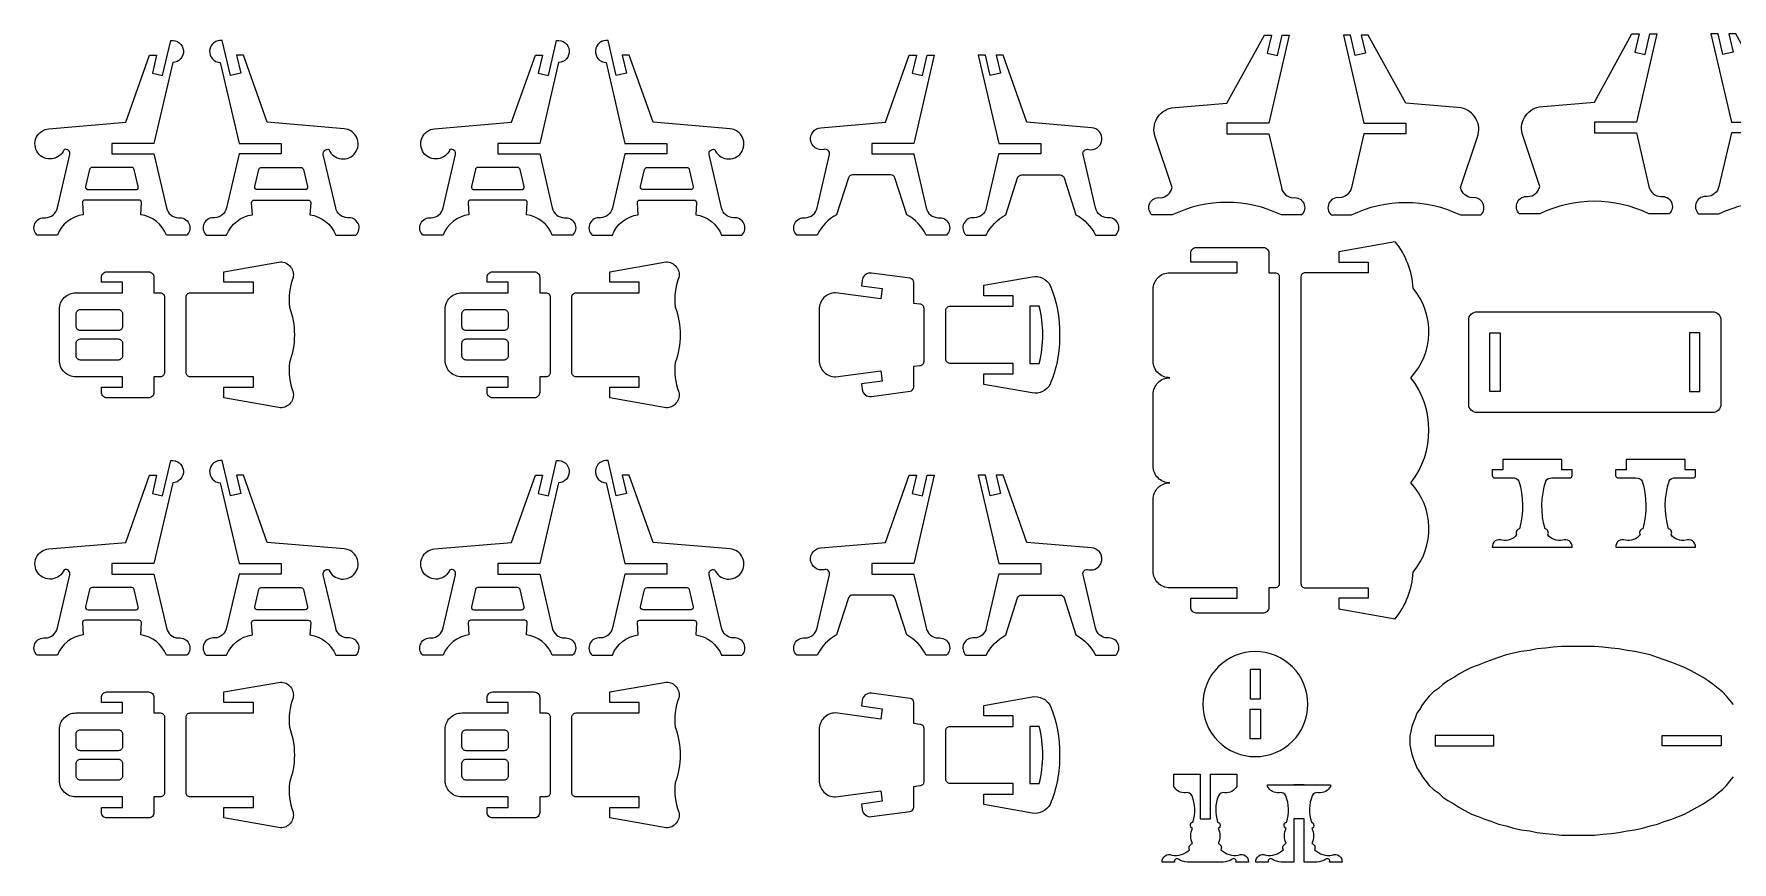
# Model space of a CAD drawing. Extents: x 4832.9 to 4875.3, y 1537.2 to 1563.8.
# Drawn here: x 4832.93 to 4853.13, y 1553.88 to 1563.74 of the extents above; entities that cross this region are included whole.
import ezdxf

# ---------------------------------------------------------------- set-up
doc = ezdxf.new("R2010")
doc.units = 0
doc.header["$MEASUREMENT"] = 0
doc.layers.add('LAYER1', color=18, linetype='CONTINUOUS')

msp = doc.modelspace()

# ---------------------------------------------------------------- linework, layer by layer
at = {"layer": 'LAYER1'}
for points in [[(4833.861, 1562.37), (4833.861, 1562.308), (4834.361, 1562.308), (4834.51, 1561.666, 0.343544), (4834.652, 1561.547, -0.729626), (4834.751, 1561.341), (4834.51, 1561.341, 0.693778), (4834.51, 1561.341, 0.271498), (4834.203, 1561.584), (4834.213, 1561.73, 0.394231), (4834.183, 1561.758), (4833.539, 1561.758, 0.394231), (4833.509, 1561.73), (4833.518, 1561.584, 0.271498), (4833.212, 1561.341), (4832.971, 1561.341, -0.729626), (4833.07, 1561.547, 0.343544), (4833.212, 1561.666), (4833.359, 1562.299, 0.616854), (4833.292, 1562.359, -0.585378), (4832.98, 1562.321, -0.585378), (4833.111, 1562.607), (4834.026, 1562.684), (4834.308, 1563.483), (4834.392, 1563.483), (4834.342, 1563.267), (4834.464, 1563.239), (4834.561, 1563.658, -0.427759), (4834.711, 1563.538, -0.427759), (4834.584, 1563.394), (4834.361, 1562.433), (4833.861, 1562.433)], [(4835.873, 1562.37), (4835.873, 1562.308), (4835.373, 1562.308), (4835.224, 1561.666, -0.343544), (4835.082, 1561.547, 0.729626), (4834.983, 1561.341), (4835.224, 1561.341, -0.693778), (4835.224, 1561.341, -0.271498), (4835.531, 1561.584), (4835.522, 1561.73, -0.394231), (4835.552, 1561.758), (4836.195, 1561.758, -0.394231), (4836.225, 1561.73), (4836.216, 1561.584, -0.271498), (4836.522, 1561.341), (4836.763, 1561.341, 0.729626), (4836.664, 1561.547, -0.343544), (4836.522, 1561.666), (4836.375, 1562.299, -0.616854), (4836.442, 1562.359, 0.585378), (4836.754, 1562.321, 0.585378), (4836.624, 1562.607), (4835.708, 1562.684), (4835.426, 1563.483), (4835.342, 1563.483), (4835.392, 1563.267), (4835.27, 1563.239), (4835.173, 1563.658, 0.427759), (4835.023, 1563.538, 0.427759), (4835.15, 1563.394), (4835.373, 1562.433), (4835.873, 1562.433)], [(4838.449, 1562.37), (4838.449, 1562.308), (4838.949, 1562.308), (4839.098, 1561.666, 0.343544), (4839.24, 1561.547, -0.729626), (4839.339, 1561.341), (4839.098, 1561.341, 0.693778), (4839.098, 1561.341, 0.271498), (4838.792, 1561.584), (4838.801, 1561.73, 0.394231), (4838.771, 1561.758), (4838.127, 1561.758, 0.394231), (4838.097, 1561.73), (4838.107, 1561.584, 0.271498), (4837.8, 1561.341), (4837.559, 1561.341, -0.729626), (4837.658, 1561.547, 0.343544), (4837.8, 1561.666), (4837.947, 1562.299, 0.616854), (4837.881, 1562.359, -0.585378), (4837.568, 1562.321, -0.585378), (4837.699, 1562.607), (4838.614, 1562.684), (4838.897, 1563.483), (4838.981, 1563.483), (4838.931, 1563.267), (4839.052, 1563.239), (4839.15, 1563.658, -0.427759), (4839.299, 1563.538, -0.427759), (4839.172, 1563.394), (4838.949, 1562.433), (4838.449, 1562.433)], [(4840.462, 1562.37), (4840.462, 1562.308), (4839.962, 1562.308), (4839.813, 1561.666, -0.343544), (4839.671, 1561.547, 0.729626), (4839.572, 1561.341), (4839.813, 1561.341, -0.693778), (4839.813, 1561.341, -0.271498), (4840.119, 1561.584), (4840.11, 1561.73, -0.394231), (4840.14, 1561.758), (4840.784, 1561.758, -0.394231), (4840.813, 1561.73), (4840.804, 1561.584, -0.271498), (4841.111, 1561.341), (4841.352, 1561.341, 0.729626), (4841.253, 1561.547, -0.343544), (4841.111, 1561.666), (4840.964, 1562.299, -0.616854), (4841.03, 1562.359, 0.585378), (4841.343, 1562.321, 0.585378), (4841.212, 1562.607), (4840.296, 1562.684), (4840.014, 1563.483), (4839.93, 1563.483), (4839.98, 1563.267), (4839.858, 1563.239), (4839.761, 1563.658, 0.427759), (4839.612, 1563.538, 0.427759), (4839.739, 1563.394), (4839.962, 1562.433), (4840.462, 1562.433)], [(4847.12, 1562.61), (4847.12, 1562.547), (4847.62, 1562.547), (4847.769, 1561.906, 0.343544), (4847.911, 1561.786, -0.729626), (4848.01, 1561.581), (4847.769, 1561.581, 0.230289), (4846.471, 1561.581), (4846.23, 1561.581, -0.729626), (4846.329, 1561.786, 0.343544), (4846.471, 1561.906), (4846.269, 1562.512, -0.456332), (4846.464, 1562.855), (4847.12, 1562.91), (4847.568, 1563.722), (4847.652, 1563.722), (4847.602, 1563.507), (4847.724, 1563.479), (4847.78, 1563.722), (4847.864, 1563.722), (4847.62, 1562.672), (4847.12, 1562.672)], [(4849.251, 1562.61), (4849.251, 1562.547), (4848.751, 1562.547), (4848.602, 1561.906, -0.343544), (4848.46, 1561.786, 0.729626), (4848.361, 1561.581), (4848.602, 1561.581, -0.230289), (4849.9, 1561.581), (4850.141, 1561.581, 0.729626), (4850.042, 1561.786, -0.343544), (4849.9, 1561.906), (4850.102, 1562.512, 0.456332), (4849.907, 1562.855), (4849.251, 1562.91), (4848.803, 1563.722), (4848.719, 1563.722), (4848.769, 1563.507), (4848.647, 1563.479), (4848.591, 1563.722), (4848.507, 1563.722), (4848.751, 1562.672), (4849.251, 1562.672)], [(4851.492, 1562.623), (4851.492, 1562.56), (4851.992, 1562.56), (4852.141, 1561.919, 0.343544), (4852.283, 1561.8, -0.729626), (4852.382, 1561.594), (4852.141, 1561.594, 0.230289), (4850.843, 1561.594), (4850.602, 1561.594, -0.729626), (4850.701, 1561.8, 0.343544), (4850.843, 1561.919), (4850.641, 1562.525, -0.456332), (4850.836, 1562.868), (4851.492, 1562.923), (4851.939, 1563.735), (4852.023, 1563.735), (4851.973, 1563.52), (4852.095, 1563.492), (4852.152, 1563.735), (4852.236, 1563.735), (4851.992, 1562.685), (4851.492, 1562.685)], [(4853.622, 1562.623), (4853.622, 1562.56), (4853.122, 1562.56), (4852.973, 1561.919, -0.343544), (4852.831, 1561.8, 0.729626), (4852.732, 1561.594), (4852.973, 1561.594, -0.230289), (4854.271, 1561.594), (4854.512, 1561.594, 0.729626), (4854.413, 1561.8, -0.343544), (4854.271, 1561.919), (4854.474, 1562.525, 0.456332), (4854.278, 1562.868), (4853.622, 1562.923), (4853.175, 1563.735), (4853.091, 1563.735), (4853.141, 1563.52), (4853.019, 1563.492), (4852.963, 1563.735), (4852.879, 1563.735), (4853.122, 1562.685), (4853.622, 1562.685)], [(4842.897, 1562.308), (4843.397, 1562.308, 0.04526), (4843.399, 1562.299), (4843.545, 1561.666, 0.343544), (4843.688, 1561.547, -0.729626), (4843.787, 1561.341), (4843.545, 1561.341, 0.157681), (4843.314, 1561.584), (4843.173, 1562.023, 0.325785), (4843.125, 1562.058), (4842.668, 1562.058, 0.325785), (4842.62, 1562.023), (4842.479, 1561.584, 0.157681), (4842.248, 1561.341), (4842.007, 1561.341, -0.729626), (4842.106, 1561.547, 0.343544), (4842.248, 1561.666), (4842.395, 1562.299, 0.616854), (4842.328, 1562.359, -0.432644), (4842.171, 1562.47, -0.432644), (4842.292, 1562.619), (4843.062, 1562.684), (4843.344, 1563.483), (4843.428, 1563.483), (4843.378, 1563.267), (4843.5, 1563.239), (4843.556, 1563.483), (4843.64, 1563.483), (4843.397, 1562.433), (4842.897, 1562.433)], [(4844.909, 1562.308), (4844.409, 1562.308, -0.04526), (4844.407, 1562.299), (4844.26, 1561.666, -0.343544), (4844.118, 1561.547, 0.729626), (4844.019, 1561.341), (4844.26, 1561.341, -0.157681), (4844.492, 1561.584), (4844.633, 1562.023, -0.325785), (4844.68, 1562.058), (4845.138, 1562.058, -0.325785), (4845.185, 1562.023), (4845.326, 1561.584, -0.157681), (4845.558, 1561.341), (4845.799, 1561.341, 0.729626), (4845.7, 1561.547, -0.343544), (4845.558, 1561.666), (4845.411, 1562.299, -0.616854), (4845.478, 1562.359, 0.432644), (4845.634, 1562.47, 0.432644), (4845.513, 1562.619), (4844.744, 1562.684), (4844.462, 1563.483), (4844.378, 1563.483), (4844.428, 1563.267), (4844.306, 1563.239), (4844.249, 1563.483), (4844.165, 1563.483), (4844.409, 1562.433), (4844.909, 1562.433)], [(4833.861, 1562.146), (4833.624, 1562.146, 0.348878), (4833.595, 1562.122), (4833.548, 1561.919, 0.482714), (4833.577, 1561.883), (4834.145, 1561.883, 0.216532), (4834.167, 1561.893, 0.240993), (4834.174, 1561.919), (4834.127, 1562.122, 0.348878), (4834.098, 1562.146)], [(4835.873, 1562.146), (4836.11, 1562.146, -0.348878), (4836.139, 1562.122), (4836.187, 1561.919, -0.482714), (4836.157, 1561.883), (4835.589, 1561.883, -0.216532), (4835.567, 1561.893, -0.240993), (4835.56, 1561.919), (4835.607, 1562.122, -0.348878), (4835.636, 1562.146)], [(4838.449, 1562.146), (4838.212, 1562.146, 0.348878), (4838.183, 1562.122), (4838.136, 1561.919, 0.482714), (4838.165, 1561.883), (4838.733, 1561.883, 0.216532), (4838.756, 1561.893, 0.240993), (4838.762, 1561.919), (4838.715, 1562.122, 0.348878), (4838.686, 1562.146)], [(4840.462, 1562.146), (4840.699, 1562.146, -0.348878), (4840.728, 1562.122), (4840.775, 1561.919, -0.482714), (4840.746, 1561.883), (4840.178, 1561.883, -0.216532), (4840.155, 1561.893, -0.240993), (4840.148, 1561.919), (4840.196, 1562.122, -0.348878), (4840.225, 1562.146)], [(4846.442, 1558.394, -0.414214), (4846.245, 1558.591), (4846.245, 1559.448, -0.414214), (4846.442, 1559.644, -0.414214), (4846.245, 1559.841), (4846.245, 1560.698, -0.414214), (4846.442, 1560.894), (4847.245, 1560.894), (4847.245, 1561.019), (4846.692, 1561.019), (4846.692, 1561.129, -0.414214), (4846.757, 1561.194), (4847.555, 1561.194, -0.414214), (4847.62, 1561.129), (4847.62, 1560.894), (4847.695, 1560.894, -0.414214), (4847.745, 1560.844), (4847.745, 1557.194, -0.414214), (4847.695, 1557.144), (4847.62, 1557.144), (4847.62, 1556.91, -0.414214), (4847.555, 1556.844), (4846.757, 1556.844, -0.414214), (4846.692, 1556.91), (4846.692, 1557.019), (4847.245, 1557.019), (4847.245, 1557.144), (4846.442, 1557.144, -0.414214), (4846.245, 1557.341), (4846.245, 1558.198, -0.414214)], [(4849.336, 1560.709, 0.157436), (4849.124, 1561.262), (4848.452, 1561.144), (4848.452, 1561.019), (4848.802, 1561.019), (4848.802, 1560.894), (4848.052, 1560.894, 0.414214), (4848.002, 1560.844), (4848.002, 1560.394), (4848.002, 1557.194, 0.414214), (4848.052, 1557.144), (4848.802, 1557.144), (4848.802, 1557.019), (4848.452, 1557.019), (4848.452, 1556.894), (4849.124, 1556.776, 0.157436), (4849.336, 1557.329, 0.379394), (4849.308, 1558.394, 0.346118), (4849.308, 1559.644, 0.379394)], [(4834.743, 1560.155), (4834.743, 1560.605, -0.414214), (4834.793, 1560.655), (4835.543, 1560.655), (4835.543, 1560.78), (4835.193, 1560.78), (4835.193, 1560.905), (4835.865, 1561.023, -0.480696), (4836.015, 1560.835, 0.114725), (4835.972, 1560.484, -0.088383), (4836.031, 1560.155, -0.088383), (4835.972, 1559.825, 0.114725), (4836.015, 1559.474, -0.480696), (4835.865, 1559.286), (4835.193, 1559.405), (4835.193, 1559.53), (4835.543, 1559.53), (4835.543, 1559.655), (4834.793, 1559.655, -0.414214), (4834.743, 1559.705)], [(4839.331, 1560.155), (4839.331, 1560.605, -0.414214), (4839.381, 1560.655), (4840.131, 1560.655), (4840.131, 1560.78), (4839.781, 1560.78), (4839.781, 1560.905), (4840.453, 1561.023, -0.480696), (4840.603, 1560.835, 0.114725), (4840.56, 1560.484, -0.088383), (4840.619, 1560.155, -0.088383), (4840.56, 1559.825, 0.114725), (4840.603, 1559.474, -0.480696), (4840.453, 1559.286), (4839.781, 1559.405), (4839.781, 1559.53), (4840.131, 1559.53), (4840.131, 1559.655), (4839.381, 1559.655, -0.414214), (4839.331, 1559.705)], [(4833.432, 1560.655), (4833.986, 1560.655), (4833.986, 1560.78), (4833.736, 1560.78), (4833.736, 1560.839, -0.414214), (4833.801, 1560.905), (4834.295, 1560.905, -0.414214), (4834.361, 1560.839), (4834.361, 1560.655), (4834.436, 1560.655, -0.414214), (4834.486, 1560.605), (4834.486, 1559.705, -0.414214), (4834.436, 1559.655), (4834.361, 1559.655), (4834.361, 1559.47, -0.414214), (4834.295, 1559.405), (4833.801, 1559.405, -0.414214), (4833.736, 1559.47), (4833.736, 1559.53), (4833.986, 1559.53), (4833.986, 1559.655), (4833.432, 1559.655, -0.414214), (4833.236, 1559.851), (4833.236, 1560.458, -0.414214)], [(4838.021, 1560.655), (4838.574, 1560.655), (4838.574, 1560.78), (4838.324, 1560.78), (4838.324, 1560.839, -0.414214), (4838.39, 1560.905), (4838.884, 1560.905, -0.414214), (4838.949, 1560.839), (4838.949, 1560.655), (4839.024, 1560.655, -0.414214), (4839.074, 1560.605), (4839.074, 1559.705, -0.414214), (4839.024, 1559.655), (4838.949, 1559.655), (4838.949, 1559.47, -0.414214), (4838.884, 1559.405), (4838.39, 1559.405, -0.414214), (4838.324, 1559.47), (4838.324, 1559.53), (4838.574, 1559.53), (4838.574, 1559.655), (4838.021, 1559.655, -0.414214), (4837.824, 1559.851), (4837.824, 1560.458, -0.414214)], [(4843.522, 1560.155), (4843.52, 1560.469, 0.414214), (4843.47, 1560.519), (4843.397, 1560.529), (4843.397, 1560.777, 0.375308), (4843.353, 1560.827), (4842.895, 1560.889, 0.414214), (4842.783, 1560.803), (4842.774, 1560.738), (4843.022, 1560.705), (4843.005, 1560.582), (4842.468, 1560.655, 0.414214), (4842.272, 1560.458), (4842.272, 1560.155), (4842.272, 1559.851, 0.414214), (4842.468, 1559.655), (4843.005, 1559.727), (4843.022, 1559.605), (4842.774, 1559.571), (4842.783, 1559.506, 0.414214), (4842.895, 1559.421), (4843.353, 1559.483, 0.375308), (4843.397, 1559.532), (4843.397, 1559.78), (4843.47, 1559.79, 0.414214), (4843.52, 1559.84)], [(4845.132, 1560.155, -0.101097), (4845.019, 1559.567, -0.327051), (4844.807, 1559.463), (4844.229, 1559.565), (4844.229, 1559.69), (4844.579, 1559.69), (4844.579, 1559.815), (4843.829, 1559.815, -0.414214), (4843.779, 1559.865), (4843.779, 1560.155), (4843.779, 1560.445, -0.414214), (4843.829, 1560.495), (4844.579, 1560.495), (4844.579, 1560.62), (4844.229, 1560.62), (4844.229, 1560.745), (4844.807, 1560.846, -0.327051), (4845.019, 1560.742, -0.101097)], [(4833.986, 1560.405), (4833.986, 1560.255, -0.414214), (4833.936, 1560.205), (4833.486, 1560.205, -0.414214), (4833.436, 1560.255), (4833.436, 1560.405, -0.414214), (4833.486, 1560.455), (4833.936, 1560.455, -0.414214)], [(4838.574, 1560.405), (4838.574, 1560.255, -0.414214), (4838.524, 1560.205), (4838.074, 1560.205, -0.414214), (4838.024, 1560.255), (4838.024, 1560.405, -0.414214), (4838.074, 1560.455), (4838.524, 1560.455, -0.414214)], [(4844.89, 1559.815, 0.124363), (4844.89, 1560.495), (4844.779, 1560.495), (4844.779, 1559.815)], [(4850.097, 1560.429), (4852.897, 1560.429, -0.414214), (4852.997, 1560.329), (4852.997, 1559.329, -0.414214), (4852.897, 1559.229), (4850.097, 1559.229, -0.414214), (4849.997, 1559.329), (4849.997, 1560.329, -0.414214)], [(4833.986, 1560.055), (4833.986, 1559.905, -0.414214), (4833.936, 1559.855), (4833.486, 1559.855, -0.414214), (4833.436, 1559.905), (4833.436, 1560.055, -0.414214), (4833.486, 1560.105), (4833.936, 1560.105, -0.414214)], [(4838.574, 1560.055), (4838.574, 1559.905, -0.414214), (4838.524, 1559.855), (4838.074, 1559.855, -0.414214), (4838.024, 1559.905), (4838.024, 1560.055, -0.414214), (4838.074, 1560.105), (4838.524, 1560.105, -0.414214)], [(4833.861, 1557.37), (4833.861, 1557.308), (4834.361, 1557.308), (4834.51, 1556.666, 0.343544), (4834.652, 1556.547, -0.729626), (4834.751, 1556.341), (4834.51, 1556.341, 0.693778), (4834.51, 1556.341, 0.271498), (4834.203, 1556.584), (4834.213, 1556.73, 0.394231), (4834.183, 1556.758), (4833.539, 1556.758, 0.394231), (4833.509, 1556.73), (4833.518, 1556.584, 0.271498), (4833.212, 1556.341), (4832.971, 1556.341, -0.729626), (4833.07, 1556.547, 0.343544), (4833.212, 1556.666), (4833.359, 1557.299, 0.616854), (4833.292, 1557.359, -0.585378), (4832.98, 1557.321, -0.585378), (4833.111, 1557.607), (4834.026, 1557.684), (4834.308, 1558.483), (4834.392, 1558.483), (4834.342, 1558.267), (4834.464, 1558.239), (4834.561, 1558.658, -0.427759), (4834.711, 1558.538, -0.427759), (4834.584, 1558.394), (4834.361, 1557.433), (4833.861, 1557.433)], [(4835.873, 1557.37), (4835.873, 1557.308), (4835.373, 1557.308), (4835.224, 1556.666, -0.343544), (4835.082, 1556.547, 0.729626), (4834.983, 1556.341), (4835.224, 1556.341, -0.693778), (4835.224, 1556.341, -0.271498), (4835.531, 1556.584), (4835.522, 1556.73, -0.394231), (4835.552, 1556.758), (4836.195, 1556.758, -0.394231), (4836.225, 1556.73), (4836.216, 1556.584, -0.271498), (4836.522, 1556.341), (4836.763, 1556.341, 0.729626), (4836.664, 1556.547, -0.343544), (4836.522, 1556.666), (4836.375, 1557.299, -0.616854), (4836.442, 1557.359, 0.585378), (4836.754, 1557.321, 0.585378), (4836.624, 1557.607), (4835.708, 1557.684), (4835.426, 1558.483), (4835.342, 1558.483), (4835.392, 1558.267), (4835.27, 1558.239), (4835.173, 1558.658, 0.427759), (4835.023, 1558.538, 0.427759), (4835.15, 1558.394), (4835.373, 1557.433), (4835.873, 1557.433)], [(4838.449, 1557.37), (4838.449, 1557.308), (4838.949, 1557.308), (4839.098, 1556.666, 0.343544), (4839.24, 1556.547, -0.729626), (4839.339, 1556.341), (4839.098, 1556.341, 0.693778), (4839.098, 1556.341, 0.271498), (4838.792, 1556.584), (4838.801, 1556.73, 0.394231), (4838.771, 1556.758), (4838.127, 1556.758, 0.394231), (4838.097, 1556.73), (4838.107, 1556.584, 0.271498), (4837.8, 1556.341), (4837.559, 1556.341, -0.729626), (4837.658, 1556.547, 0.343544), (4837.8, 1556.666), (4837.947, 1557.299, 0.616854), (4837.881, 1557.359, -0.585378), (4837.568, 1557.321, -0.585378), (4837.699, 1557.607), (4838.614, 1557.684), (4838.897, 1558.483), (4838.981, 1558.483), (4838.931, 1558.267), (4839.052, 1558.239), (4839.15, 1558.658, -0.427759), (4839.299, 1558.538, -0.427759), (4839.172, 1558.394), (4838.949, 1557.433), (4838.449, 1557.433)], [(4840.462, 1557.37), (4840.462, 1557.308), (4839.962, 1557.308), (4839.813, 1556.666, -0.343544), (4839.671, 1556.547, 0.729626), (4839.572, 1556.341), (4839.813, 1556.341, -0.693778), (4839.813, 1556.341, -0.271498), (4840.119, 1556.584), (4840.11, 1556.73, -0.394231), (4840.14, 1556.758), (4840.784, 1556.758, -0.394231), (4840.813, 1556.73), (4840.804, 1556.584, -0.271498), (4841.111, 1556.341), (4841.352, 1556.341, 0.729626), (4841.253, 1556.547, -0.343544), (4841.111, 1556.666), (4840.964, 1557.299, -0.616854), (4841.03, 1557.359, 0.585378), (4841.343, 1557.321, 0.585378), (4841.212, 1557.607), (4840.296, 1557.684), (4840.014, 1558.483), (4839.93, 1558.483), (4839.98, 1558.267), (4839.858, 1558.239), (4839.761, 1558.658, 0.427759), (4839.612, 1558.538, 0.427759), (4839.739, 1558.394), (4839.962, 1557.433), (4840.462, 1557.433)], [(4850.753, 1557.627), (4851.228, 1557.627, 0.570657), (4851.112, 1557.71, -0.289506), (4850.939, 1557.774, 0.497317), (4850.906, 1557.846, 0.217136), (4850.906, 1557.846, -0.145354), (4850.914, 1558.415, -0.281118), (4850.987, 1558.452), (4851.198, 1558.452, 0.414214), (4851.228, 1558.482), (4851.228, 1558.547), (4851.103, 1558.547), (4851.103, 1558.672), (4850.816, 1558.672), (4850.753, 1558.672), (4850.691, 1558.672), (4850.403, 1558.672), (4850.403, 1558.547), (4850.278, 1558.547), (4850.278, 1558.482, 0.414214), (4850.308, 1558.452), (4850.519, 1558.452, -0.281118), (4850.593, 1558.415, -0.145354), (4850.601, 1557.846, 0.217136), (4850.601, 1557.846, 0.497317), (4850.567, 1557.774, -0.289506), (4850.395, 1557.71, 0.570657), (4850.278, 1557.627)], [(4852.221, 1557.627), (4852.695, 1557.627, 0.570657), (4852.579, 1557.71, -0.289506), (4852.406, 1557.774, 0.497317), (4852.373, 1557.846, 0.217136), (4852.373, 1557.846, -0.145354), (4852.381, 1558.415, -0.281118), (4852.455, 1558.452), (4852.666, 1558.452, 0.414214), (4852.696, 1558.482), (4852.696, 1558.547), (4852.571, 1558.547), (4852.571, 1558.672), (4852.283, 1558.672), (4852.221, 1558.672), (4852.158, 1558.672), (4851.87, 1558.672), (4851.87, 1558.547), (4851.745, 1558.547), (4851.745, 1558.482, 0.414214), (4851.775, 1558.452), (4851.987, 1558.452, -0.281118), (4852.06, 1558.415, -0.145354), (4852.068, 1557.846, 0.217136), (4852.068, 1557.846, 0.497317), (4852.035, 1557.774, -0.289506), (4851.862, 1557.71, 0.570657), (4851.746, 1557.627)], [(4842.897, 1557.308), (4843.397, 1557.308, 0.04526), (4843.399, 1557.299), (4843.545, 1556.666, 0.343544), (4843.688, 1556.547, -0.729626), (4843.787, 1556.341), (4843.545, 1556.341, 0.157681), (4843.314, 1556.584), (4843.173, 1557.023, 0.325785), (4843.125, 1557.058), (4842.668, 1557.058, 0.325785), (4842.62, 1557.023), (4842.479, 1556.584, 0.157681), (4842.248, 1556.341), (4842.007, 1556.341, -0.729626), (4842.106, 1556.547, 0.343544), (4842.248, 1556.666), (4842.395, 1557.299, 0.616854), (4842.328, 1557.359, -0.432644), (4842.171, 1557.47, -0.432644), (4842.292, 1557.619), (4843.062, 1557.684), (4843.344, 1558.483), (4843.428, 1558.483), (4843.378, 1558.267), (4843.5, 1558.239), (4843.556, 1558.483), (4843.64, 1558.483), (4843.397, 1557.433), (4842.897, 1557.433)], [(4844.909, 1557.308), (4844.409, 1557.308, -0.04526), (4844.407, 1557.299), (4844.26, 1556.666, -0.343544), (4844.118, 1556.547, 0.729626), (4844.019, 1556.341), (4844.26, 1556.341, -0.157681), (4844.492, 1556.584), (4844.633, 1557.023, -0.325785), (4844.68, 1557.058), (4845.138, 1557.058, -0.325785), (4845.185, 1557.023), (4845.326, 1556.584, -0.157681), (4845.558, 1556.341), (4845.799, 1556.341, 0.729626), (4845.7, 1556.547, -0.343544), (4845.558, 1556.666), (4845.411, 1557.299, -0.616854), (4845.478, 1557.359, 0.432644), (4845.634, 1557.47, 0.432644), (4845.513, 1557.619), (4844.744, 1557.684), (4844.462, 1558.483), (4844.378, 1558.483), (4844.428, 1558.267), (4844.306, 1558.239), (4844.249, 1558.483), (4844.165, 1558.483), (4844.409, 1557.433), (4844.909, 1557.433)], [(4833.861, 1557.146), (4833.624, 1557.146, 0.348878), (4833.595, 1557.122), (4833.548, 1556.919, 0.482714), (4833.577, 1556.883), (4834.145, 1556.883, 0.216532), (4834.167, 1556.893, 0.240993), (4834.174, 1556.919), (4834.127, 1557.122, 0.348878), (4834.098, 1557.146)], [(4835.873, 1557.146), (4836.11, 1557.146, -0.348878), (4836.139, 1557.122), (4836.187, 1556.919, -0.482714), (4836.157, 1556.883), (4835.589, 1556.883, -0.216532), (4835.567, 1556.893, -0.240993), (4835.56, 1556.919), (4835.607, 1557.122, -0.348878), (4835.636, 1557.146)], [(4838.449, 1557.146), (4838.212, 1557.146, 0.348878), (4838.183, 1557.122), (4838.136, 1556.919, 0.482714), (4838.165, 1556.883), (4838.733, 1556.883, 0.216532), (4838.756, 1556.893, 0.240993), (4838.762, 1556.919), (4838.715, 1557.122, 0.348878), (4838.686, 1557.146)], [(4840.462, 1557.146), (4840.699, 1557.146, -0.348878), (4840.728, 1557.122), (4840.775, 1556.919, -0.482714), (4840.746, 1556.883), (4840.178, 1556.883, -0.216532), (4840.155, 1556.893, -0.240993), (4840.148, 1556.919), (4840.196, 1557.122, -0.348878), (4840.225, 1557.146)], [(4847.46, 1556.385, 0.414214), (4846.835, 1555.76, 0.414214), (4847.46, 1555.135, 0.414214), (4848.085, 1555.76, 0.414214)], [(4833.432, 1555.655), (4833.986, 1555.655), (4833.986, 1555.78), (4833.736, 1555.78), (4833.736, 1555.839, -0.414214), (4833.801, 1555.905), (4834.295, 1555.905, -0.414214), (4834.361, 1555.839), (4834.361, 1555.655), (4834.436, 1555.655, -0.414214), (4834.486, 1555.605), (4834.486, 1554.705, -0.414214), (4834.436, 1554.655), (4834.361, 1554.655), (4834.361, 1554.47, -0.414214), (4834.295, 1554.405), (4833.801, 1554.405, -0.414214), (4833.736, 1554.47), (4833.736, 1554.53), (4833.986, 1554.53), (4833.986, 1554.655), (4833.432, 1554.655, -0.414214), (4833.236, 1554.851), (4833.236, 1555.458, -0.414214)], [(4834.743, 1555.155), (4834.743, 1555.605, -0.414214), (4834.793, 1555.655), (4835.543, 1555.655), (4835.543, 1555.78), (4835.193, 1555.78), (4835.193, 1555.905), (4835.865, 1556.023, -0.480696), (4836.015, 1555.835, 0.114725), (4835.972, 1555.484, -0.088383), (4836.031, 1555.155, -0.088383), (4835.972, 1554.825, 0.114725), (4836.015, 1554.474, -0.480696), (4835.865, 1554.286), (4835.193, 1554.405), (4835.193, 1554.53), (4835.543, 1554.53), (4835.543, 1554.655), (4834.793, 1554.655, -0.414214), (4834.743, 1554.705)], [(4838.021, 1555.655), (4838.574, 1555.655), (4838.574, 1555.78), (4838.324, 1555.78), (4838.324, 1555.839, -0.414214), (4838.39, 1555.905), (4838.884, 1555.905, -0.414214), (4838.949, 1555.839), (4838.949, 1555.655), (4839.024, 1555.655, -0.414214), (4839.074, 1555.605), (4839.074, 1554.705, -0.414214), (4839.024, 1554.655), (4838.949, 1554.655), (4838.949, 1554.47, -0.414214), (4838.884, 1554.405), (4838.39, 1554.405, -0.414214), (4838.324, 1554.47), (4838.324, 1554.53), (4838.574, 1554.53), (4838.574, 1554.655), (4838.021, 1554.655, -0.414214), (4837.824, 1554.851), (4837.824, 1555.458, -0.414214)], [(4839.331, 1555.155), (4839.331, 1555.605, -0.414214), (4839.381, 1555.655), (4840.131, 1555.655), (4840.131, 1555.78), (4839.781, 1555.78), (4839.781, 1555.905), (4840.453, 1556.023, -0.480696), (4840.603, 1555.835, 0.114725), (4840.56, 1555.484, -0.088383), (4840.619, 1555.155, -0.088383), (4840.56, 1554.825, 0.114725), (4840.603, 1554.474, -0.480696), (4840.453, 1554.286), (4839.781, 1554.405), (4839.781, 1554.53), (4840.131, 1554.53), (4840.131, 1554.655), (4839.381, 1554.655, -0.414214), (4839.331, 1554.705)], [(4843.522, 1555.155), (4843.52, 1555.469, 0.414214), (4843.47, 1555.519), (4843.397, 1555.529), (4843.397, 1555.777, 0.375308), (4843.353, 1555.827), (4842.895, 1555.889, 0.414214), (4842.783, 1555.803), (4842.774, 1555.738), (4843.022, 1555.705), (4843.005, 1555.582), (4842.468, 1555.655, 0.414214), (4842.272, 1555.458), (4842.272, 1555.155), (4842.272, 1554.851, 0.414214), (4842.468, 1554.655), (4843.005, 1554.727), (4843.022, 1554.605), (4842.774, 1554.571), (4842.783, 1554.506, 0.414214), (4842.895, 1554.421), (4843.353, 1554.483, 0.375308), (4843.397, 1554.532), (4843.397, 1554.78), (4843.47, 1554.79, 0.414214), (4843.52, 1554.84)], [(4845.132, 1555.155, -0.101097), (4845.019, 1554.567, -0.327051), (4844.807, 1554.463), (4844.229, 1554.565), (4844.229, 1554.69), (4844.579, 1554.69), (4844.579, 1554.815), (4843.829, 1554.815, -0.414214), (4843.779, 1554.865), (4843.779, 1555.155), (4843.779, 1555.445, -0.414214), (4843.829, 1555.495), (4844.579, 1555.495), (4844.579, 1555.62), (4844.229, 1555.62), (4844.229, 1555.745), (4844.807, 1555.846, -0.327051), (4845.019, 1555.742, -0.101097)], [(4844.89, 1554.815, 0.124363), (4844.89, 1555.495), (4844.779, 1555.495), (4844.779, 1554.815)], [(4833.986, 1555.405), (4833.986, 1555.255, -0.414214), (4833.936, 1555.205), (4833.486, 1555.205, -0.414214), (4833.436, 1555.255), (4833.436, 1555.405, -0.414214), (4833.486, 1555.455), (4833.936, 1555.455, -0.414214)], [(4838.574, 1555.405), (4838.574, 1555.255, -0.414214), (4838.524, 1555.205), (4838.074, 1555.205, -0.414214), (4838.024, 1555.255), (4838.024, 1555.405, -0.414214), (4838.074, 1555.455), (4838.524, 1555.455, -0.414214)], [(4833.986, 1555.055), (4833.986, 1554.905, -0.414214), (4833.936, 1554.855), (4833.486, 1554.855, -0.414214), (4833.436, 1554.905), (4833.436, 1555.055, -0.414214), (4833.486, 1555.105), (4833.936, 1555.105, -0.414214)], [(4838.574, 1555.055), (4838.574, 1554.905, -0.414214), (4838.524, 1554.855), (4838.074, 1554.855, -0.414214), (4838.024, 1554.905), (4838.024, 1555.055, -0.414214), (4838.074, 1555.105), (4838.524, 1555.105, -0.414214)], [(4847.239, 1554.78, -0.301445), (4847.098, 1554.705, 0.346418), (4847.02, 1554.668, 0.169376), (4847.011, 1554.355, -0.755968), (4847.017, 1554.283, -0.217136), (4847.017, 1554.1, -0.497317), (4847.05, 1554.027, 0.242348), (4847.26, 1553.963, -0.570657), (4847.377, 1553.88), (4847.229, 1553.88, 0.75881), (4847.184, 1553.915, -0.158853), (4847.077, 1553.88), (4846.652, 1553.88, -0.158853), (4846.544, 1553.915, 0.75881), (4846.5, 1553.88), (4846.352, 1553.88, -0.570657), (4846.468, 1553.963, 0.242348), (4846.678, 1554.027, -0.497317), (4846.712, 1554.1, -0.217136), (4846.712, 1554.283, -0.755968), (4846.717, 1554.355, 0.169376), (4846.708, 1554.668, 0.346418), (4846.63, 1554.705, -0.301445), (4846.489, 1554.78), (4846.489, 1554.925), (4846.802, 1554.925), (4846.802, 1554.393), (4846.927, 1554.393), (4846.927, 1554.925), (4847.239, 1554.925)], [(4848.354, 1554.78, -0.301445), (4848.212, 1554.705, 0.346418), (4848.135, 1554.668, 0.169376), (4848.126, 1554.355, -0.755968), (4848.131, 1554.283, -0.217136), (4848.131, 1554.1, -0.497317), (4848.164, 1554.027, 0.242348), (4848.375, 1553.963, -0.570657), (4848.491, 1553.88), (4848.343, 1553.88, 0.75881), (4848.299, 1553.915, -0.158853), (4848.191, 1553.88), (4848.041, 1553.88), (4848.041, 1554.393), (4847.916, 1554.393), (4847.916, 1553.88), (4847.766, 1553.88, -0.158853), (4847.659, 1553.915, 0.75881), (4847.614, 1553.88), (4847.466, 1553.88, -0.570657), (4847.583, 1553.963, 0.242348), (4847.793, 1554.027, -0.497317), (4847.826, 1554.1, -0.217136), (4847.826, 1554.283, -0.755968), (4847.831, 1554.355, 0.169376), (4847.823, 1554.668, 0.346418), (4847.745, 1554.705, -0.301445), (4847.604, 1554.78), (4847.604, 1554.8), (4848.354, 1554.8)]]:
    msp.add_lwpolyline(points, format="xyb", close=True, dxfattribs=at)
for points in [[(4850.247, 1560.179), (4850.372, 1560.179), (4850.372, 1559.479), (4850.247, 1559.479)], [(4852.747, 1560.179), (4852.622, 1560.179), (4852.622, 1559.479), (4852.747, 1559.479)], [(4847.522, 1556.173), (4847.397, 1556.173), (4847.397, 1555.823), (4847.522, 1555.823)], [(4847.522, 1555.348), (4847.397, 1555.348), (4847.397, 1555.698), (4847.522, 1555.698)], [(4849.598, 1555.387), (4849.598, 1555.262), (4850.298, 1555.262), (4850.298, 1555.387)], [(4852.998, 1555.387), (4852.998, 1555.262), (4852.298, 1555.262), (4852.298, 1555.387)]]:
    msp.add_lwpolyline(points, close=True, dxfattribs=at)
for points in [[(4853.145, 1555.755), (4853.105, 1555.805), (4853.065, 1555.855), (4853.015, 1555.905), (4852.965, 1555.945), (4852.905, 1555.995), (4852.845, 1556.035), (4852.785, 1556.075), (4852.715, 1556.115), (4852.644, 1556.155), (4852.564, 1556.195), (4852.494, 1556.225), (4852.414, 1556.255), (4852.324, 1556.285), (4852.244, 1556.315), (4852.154, 1556.345), (4852.063, 1556.366), (4851.973, 1556.386), (4851.883, 1556.396), (4851.783, 1556.416), (4851.693, 1556.426), (4851.593, 1556.436), (4851.493, 1556.446), (4851.392, 1556.446), (4851.302, 1556.446), (4851.202, 1556.446), (4851.102, 1556.446), (4851.002, 1556.436), (4850.912, 1556.426), (4850.811, 1556.416), (4850.721, 1556.396), (4850.621, 1556.386), (4850.531, 1556.366), (4850.441, 1556.345), (4850.351, 1556.315), (4850.271, 1556.285), (4850.19, 1556.255), (4850.11, 1556.225), (4850.03, 1556.195), (4849.95, 1556.155), (4849.88, 1556.115), (4849.82, 1556.075), (4849.75, 1556.035), (4849.69, 1555.995), (4849.64, 1555.945), (4849.58, 1555.905), (4849.529, 1555.855), (4849.489, 1555.805), (4849.449, 1555.755), (4849.419, 1555.704), (4849.379, 1555.654), (4849.359, 1555.594), (4849.339, 1555.544), (4849.319, 1555.494), (4849.309, 1555.434), (4849.299, 1555.384), (4849.299, 1555.324), (4849.299, 1555.274), (4849.309, 1555.214), (4849.319, 1555.164), (4849.339, 1555.103), (4849.359, 1555.053), (4849.379, 1555.003), (4849.419, 1554.943), (4849.449, 1554.893), (4849.489, 1554.843), (4849.529, 1554.793), (4849.58, 1554.743), (4849.64, 1554.703), (4849.69, 1554.653), (4849.75, 1554.613), (4849.82, 1554.573), (4849.88, 1554.533), (4849.95, 1554.493), (4850.03, 1554.452), (4850.11, 1554.422), (4850.19, 1554.392), (4850.271, 1554.362), (4850.351, 1554.332), (4850.441, 1554.312), (4850.531, 1554.282), (4850.621, 1554.262), (4850.721, 1554.252), (4850.811, 1554.232), (4850.912, 1554.222), (4851.002, 1554.212), (4851.102, 1554.202), (4851.202, 1554.202), (4851.302, 1554.202), (4851.392, 1554.202), (4851.493, 1554.202), (4851.593, 1554.212), (4851.693, 1554.222), (4851.783, 1554.232), (4851.883, 1554.252), (4851.973, 1554.262), (4852.063, 1554.282), (4852.154, 1554.312), (4852.244, 1554.332), (4852.324, 1554.362), (4852.414, 1554.392), (4852.494, 1554.422), (4852.564, 1554.452), (4852.644, 1554.493), (4852.715, 1554.533), (4852.785, 1554.573), (4852.845, 1554.613), (4852.905, 1554.653), (4852.965, 1554.703), (4853.015, 1554.743), (4853.065, 1554.793), (4853.105, 1554.843), (4853.145, 1554.893)], [(4848.041, 1554.8), (4847.916, 1554.8)]]:
    msp.add_lwpolyline(points, dxfattribs=at)

doc.saveas('drawing.dxf')
